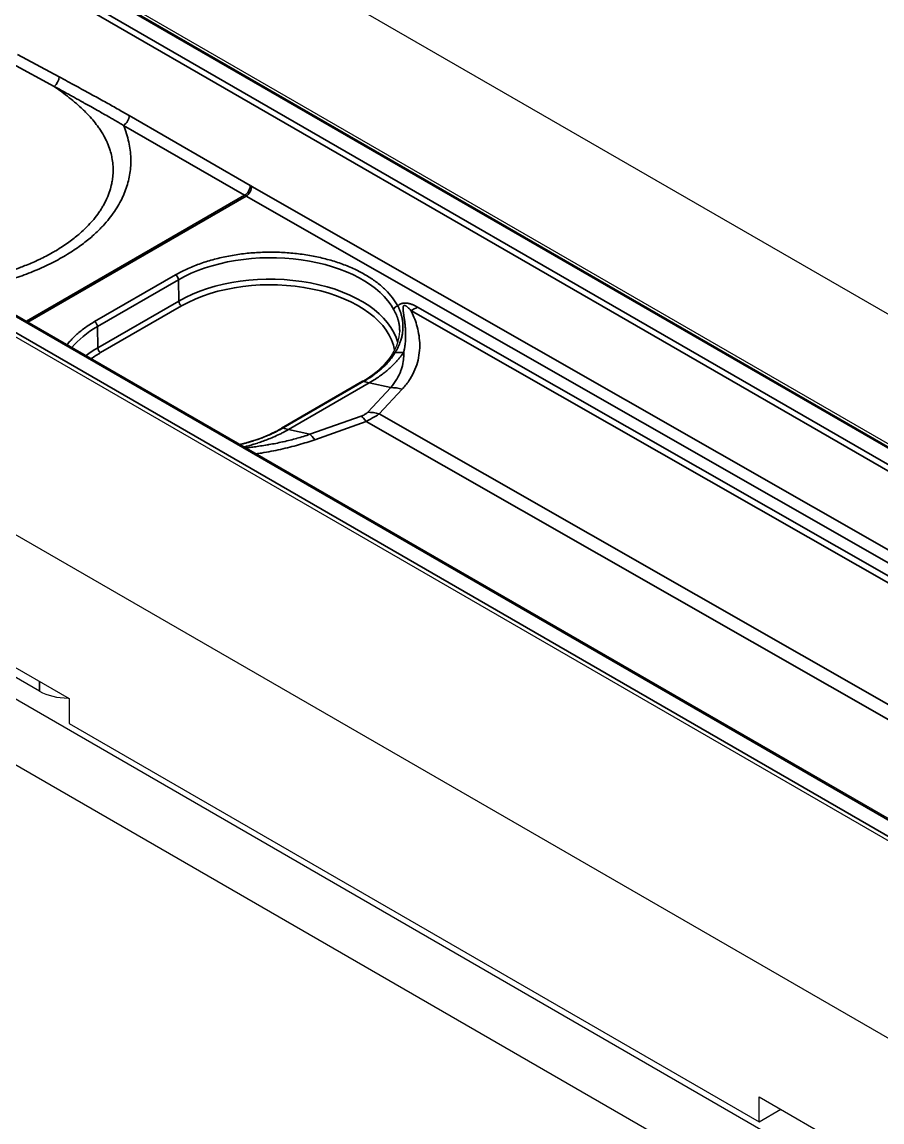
# Model space of a CAD drawing. Header units: millimetres. Extents: x 68 to 2000, y 100 to 2870.
# Drawn here: x 1360.9 to 1414.2, y 763.6 to 831.8 of the extents above; entities that cross this region are included whole.
import ezdxf

# ---------------------------------------------------------------- set-up
doc = ezdxf.new("R2010")
doc.units = ezdxf.units.MM
doc.header["$LTSCALE"] = 10
doc.layers.add('_Sichtbarkanten', color=7, linetype='Continuous', lineweight=25)
doc.layers.add('Sichtbar schmal (ISO)', color=7, linetype='Continuous', lineweight=35)

msp = doc.modelspace()

# ---------------------------------------------------------------- linework, layer by layer
at = {"layer": '_Sichtbarkanten'}
for p, q in [((1189.843, 943.466), (1508.041, 759.754)), ((1150.952, 921.012), (1469.15, 737.3)), ((1218.836, 918.507), (1464.915, 776.433)), ((1219.259, 918.44), (1464.696, 776.737)), ((1444.933, 764.903), (1198.866, 906.97)), ((1443.376, 764.428), (1197.94, 906.131)), ((1381.986, 809.548), (1376.969, 806.651)), ((1329.314, 807.829), (1444.225, 741.485)), ((1444.225, 737.402), (1329.314, 803.746)), ((1341.164, 802.946), (1363.792, 789.882)), ((1361.957, 790.333), (1344.631, 800.336)), ((1363.792, 789.882), (1363.792, 788.331)), ((1363.792, 788.331), (1406.571, 763.632)), ((1406.571, 763.632), (1406.571, 765.183)), ((1406.571, 765.183), (1429.199, 752.12)), ((1406.571, 763.632), (1407.915, 764.408))]:
    msp.add_line(p, q, dxfattribs=at)
for centre, major_axis, ratio, start_param, end_param in [((1377.094, 806.435), (-0.125, 0.217), 0.589802, 0.000535, 0.000638), ((1363.724, 791.355), (-2.5, 0), 0.578054, 0.786007, 1.578464)]:
    msp.add_ellipse(centre, major_axis=major_axis, ratio=ratio, start_param=start_param, end_param=end_param, dxfattribs=at)
for points in [[(1383.843, 811.246), (1384.13, 811.715), (1384.279, 812.193), (1384.289, 812.643)], [(1381.986, 809.548), (1381.986, 809.548), (1381.986, 809.548), (1381.986, 809.548)]]:
    msp.add_open_spline(points, degree=3, dxfattribs=at)
for points, knots in [([(1381.986, 809.548), (1382.589, 809.896), (1383.097, 810.304), (1383.613, 810.904), (1383.738, 811.073), (1383.843, 811.246)], [0, 0, 0, 0, 0.517166, 0.517166, 0.7129259, 0.7129259, 0.7129259, 0.7129259]), ([(1374.357, 805.651), (1375.032, 805.809), (1375.673, 806.023), (1376.498, 806.395), (1376.741, 806.519), (1376.969, 806.651)], [0.0820416, 0.0820416, 0.0820416, 0.0820416, 0.5202542, 0.5202542, 0.7160723, 0.7160723, 0.7160723, 0.7160723])]:
    msp.add_open_spline(points, degree=3, knots=knots, dxfattribs=at)
at = {"layer": 'Sichtbar schmal (ISO)'}
for p, q in [((1464.79, 776.42), (1218.711, 918.495)), ((1463.717, 775.608), (1217.65, 917.675)), ((1217.827, 917.977), (1463.894, 775.91)), ((1444.808, 764.891), (1198.741, 906.958)), ((1197.845, 906.448), (1443.925, 764.374)), ((1360.598, 829.82), (1363.172, 828.431)), ((1360.289, 829.23), (1362.863, 827.841)), ((1367.168, 825.421), (1374.676, 821.086)), ((1367.522, 826.026), (1375.03, 821.691)), ((1375.12, 821.639), (1460.197, 773.044)), ((1361.149, 813.276), (1374.676, 821.086)), ((1361.241, 813.223), (1374.769, 821.033)), ((1374.769, 821.033), (1459.494, 772.638)), ((1365.377, 813.25), (1370.397, 816.149)), ((1365.554, 812.947), (1370.575, 815.846)), ((1370.575, 815.846), (1370.594, 814.529)), ((1365.574, 811.63), (1370.594, 814.529)), ((1365.751, 811.328), (1370.771, 814.226)), ((1384.991, 813.943), (1443.555, 780.485)), ((1385.394, 814.149), (1443.959, 780.691)), ((1365.554, 812.947), (1365.574, 811.63)), ((1382.074, 809.551), (1377.061, 806.656)), ((1377.394, 806.561), (1382.407, 809.456)), ((1383.734, 809.158), (1382.31, 807.63)), ((1383.734, 809.158), (1382.407, 809.456)), ((1384.443, 809.057), (1383.02, 807.529)), ((1381.907, 807.397), (1378.72, 806.263)), ((1382.213, 807.063), (1379.026, 805.93)), ((1382.213, 807.063), (1429.873, 779.834)), ((1383.02, 807.529), (1430.68, 780.3)), ((1378.72, 806.263), (1377.394, 806.561)), ((1361.957, 790.333), (1361.957, 790.941))]:
    msp.add_line(p, q, dxfattribs=at)
for centre, major_axis, ratio, start_param, end_param in [((1362.818, 828.234), (0.237, 0.44), 0.595227, 4.00544, 5.463512), ((1367.168, 825.829), (0.25, 0.433), 0.57735, 3.926991, 5.480334), ((1374.676, 821.494), (0.25, 0.433), 0.57735, 3.926992, 5.480334), ((1374.767, 821.442), (0.248, 0.434), 0.580313, 3.924309, 5.477656), ((1375.361, 844.115), (-11.827, 23.793), 0.584954, 2.419126, 2.424094), ((1374.676, 841.499), (12.5, -21.651), 0.57735, 5.497787, 5.503023), ((1376.255, 812.602), (8.033, 0.037), 0.57423, 0.295808, 2.353511), ((1370.398, 815.944), (0.125, -0.217), 0.57735, 0.802851, 2.36143), ((1376.254, 811.261), (8.004, 0), 0.57735, 0.149566, 2.356194), ((1376.254, 811.06), (7.754, 0), 0.57735, 0.093863, 2.356194), ((1370.771, 814.43), (-0.125, 0.217), 0.57735, 0.802851, 2.356194), ((1384.172, 814.021), (-0.22, -0.118), 0.783061, 4.318496, 5.86939), ((1385.376, 818.242), (2.48, 4.341), 0.580365, 3.809992, 3.924359), ((1365.377, 813.046), (0.125, -0.217), 0.57735, 0.802851, 2.36143), ((1371.234, 809.703), (8.033, 0.037), 0.57422, 2.353528, 2.698243), ((1371.234, 808.362), (8.004, 0), 0.57735, 2.356194, 2.495666), ((1371.234, 808.162), (7.754, 0), 0.57735, 2.356194, 2.468253), ((1365.751, 811.532), (-0.125, 0.217), 0.57735, 0.802851, 2.356194), ((1384.056, 811.115), (-0.213, 0.13), 0.763655, 5.367945, 6.283188), ((1382.984, 815.496), (-4.432, 2.314), 0.783416, 2.174071, 2.291282), ((1381.374, 813.957), (-2.5, 4.33), 0.57735, 2.55575, 2.652887), ((1384.251, 806.908), (-1.829, 1.704), 0.803702, 5.270685, 5.583182), ((1382.424, 805.146), (-0.838, 2.355), 0.268501, 5.561414, 5.87391), ((1382.827, 805.379), (-1.829, 1.704), 0.803702, 5.270686, 5.583183), ((1377.094, 806.435), (-0.125, 0.217), 0.589802, 5.697944, 6.283721), ((1376.36, 811.062), (-2.5, 4.33), 0.57735, 2.55575, 2.652887), ((1379.237, 804.013), (-0.838, 2.355), 0.268501, 5.561414, 5.87391)]:
    msp.add_ellipse(centre, major_axis=major_axis, ratio=ratio, start_param=start_param, end_param=end_param, dxfattribs=at)
for points, knots in [([(1363.172, 828.431), (1363.532, 828.236), (1364.221, 827.863), (1365.157, 827.353), (1365.997, 826.889), (1366.783, 826.45), (1367.28, 826.166), (1367.522, 826.026)], [0, 0, 0, 0, 0.2, 0.4, 0.6, 0.8, 1, 1, 1, 1]), ([(1357.007, 815.668), (1357.128, 815.685), (1357.251, 815.704), (1357.375, 815.724), (1357.632, 815.766), (1357.898, 815.814), (1358.179, 815.872), (1358.2, 815.877), (1358.222, 815.881), (1358.244, 815.886), (1358.505, 815.941), (1358.779, 816.004), (1359.066, 816.077), (1359.213, 816.115), (1359.364, 816.156), (1359.518, 816.2), (1359.688, 816.248), (1359.862, 816.301), (1360.038, 816.357), (1360.262, 816.429), (1360.49, 816.507), (1360.718, 816.591), (1360.831, 816.632), (1360.945, 816.676), (1361.058, 816.721), (1361.32, 816.824), (1361.581, 816.936), (1361.834, 817.053), (1361.909, 817.088), (1361.984, 817.123), (1362.058, 817.159), (1362.336, 817.295), (1362.604, 817.437), (1362.855, 817.582), (1362.893, 817.604), (1362.932, 817.627), (1362.97, 817.649), (1363.254, 817.817), (1363.515, 817.989), (1363.753, 818.159), (1363.759, 818.163), (1363.765, 818.167), (1363.77, 818.171), (1364.002, 818.337), (1364.21, 818.502), (1364.397, 818.662), (1364.457, 818.714), (1364.515, 818.765), (1364.571, 818.815), (1364.694, 818.927), (1364.807, 819.036), (1364.912, 819.142), (1365.034, 819.267), (1365.145, 819.389), (1365.247, 819.508), (1365.271, 819.536), (1365.295, 819.564), (1365.318, 819.592), (1365.438, 819.738), (1365.544, 819.879), (1365.641, 820.018), (1365.693, 820.093), (1365.742, 820.167), (1365.789, 820.242), (1365.828, 820.305), (1365.866, 820.367), (1365.902, 820.43), (1365.98, 820.567), (1366.051, 820.704), (1366.115, 820.843), (1366.141, 820.899), (1366.166, 820.955), (1366.189, 821.012), (1366.224, 821.095), (1366.256, 821.179), (1366.285, 821.263), (1366.334, 821.404), (1366.376, 821.546), (1366.411, 821.689), (1366.421, 821.73), (1366.43, 821.771), (1366.438, 821.812), (1366.46, 821.914), (1366.477, 822.016), (1366.491, 822.118), (1366.51, 822.261), (1366.521, 822.404), (1366.525, 822.548), (1366.526, 822.578), (1366.526, 822.608), (1366.527, 822.638), (1366.527, 822.753), (1366.523, 822.867), (1366.513, 822.982), (1366.501, 823.128), (1366.481, 823.274), (1366.453, 823.422), (1366.448, 823.444), (1366.444, 823.467), (1366.439, 823.489), (1366.413, 823.614), (1366.38, 823.74), (1366.341, 823.867), (1366.295, 824.017), (1366.24, 824.167), (1366.174, 824.32), (1366.167, 824.336), (1366.16, 824.352), (1366.153, 824.369), (1366.092, 824.505), (1366.023, 824.643), (1365.946, 824.782), (1365.859, 824.937), (1365.762, 825.092), (1365.659, 825.24), (1365.647, 825.258), (1365.634, 825.276), (1365.621, 825.294), (1365.53, 825.423), (1365.436, 825.546), (1365.341, 825.662), (1365.232, 825.795), (1365.123, 825.919), (1365.008, 826.042), (1364.922, 826.134), (1364.833, 826.225), (1364.74, 826.316), (1364.709, 826.347), (1364.677, 826.377), (1364.645, 826.408), (1364.517, 826.53), (1364.383, 826.653), (1364.243, 826.774), (1364.103, 826.895), (1363.957, 827.016), (1363.808, 827.135), (1363.658, 827.255), (1363.504, 827.374), (1363.346, 827.491), (1363.305, 827.521), (1363.264, 827.552), (1363.223, 827.582), (1363.105, 827.669), (1362.985, 827.755), (1362.863, 827.841)], [0.3514099, 0.3514099, 0.3514099, 0.3514099, 0.3617021, 0.3617021, 0.3617021, 0.3829787, 0.3829787, 0.3829787, 0.3846223, 0.3846223, 0.3846223, 0.4042553, 0.4042553, 0.4042553, 0.4143424, 0.4143424, 0.4143424, 0.4255319, 0.4255319, 0.4255319, 0.439735, 0.439735, 0.439735, 0.4468085, 0.4468085, 0.4468085, 0.4632013, 0.4632013, 0.4632013, 0.4680851, 0.4680851, 0.4680851, 0.4865231, 0.4865231, 0.4865231, 0.4893617, 0.4893617, 0.4893617, 0.5106383, 0.5106383, 0.5106383, 0.511152, 0.511152, 0.511152, 0.5319149, 0.5319149, 0.5319149, 0.5385528, 0.5385528, 0.5385528, 0.5531915, 0.5531915, 0.5531915, 0.5703514, 0.5703514, 0.5703514, 0.5744681, 0.5744681, 0.5744681, 0.5957447, 0.5957447, 0.5957447, 0.6072782, 0.6072782, 0.6072782, 0.6170213, 0.6170213, 0.6170213, 0.6382979, 0.6382979, 0.6382979, 0.6469096, 0.6469096, 0.6469096, 0.6595745, 0.6595745, 0.6595745, 0.6808511, 0.6808511, 0.6808511, 0.686985, 0.686985, 0.686985, 0.7021277, 0.7021277, 0.7021277, 0.7234043, 0.7234043, 0.7234043, 0.7278428, 0.7278428, 0.7278428, 0.7446809, 0.7446809, 0.7446809, 0.7659574, 0.7659574, 0.7659574, 0.7692021, 0.7692021, 0.7692021, 0.787234, 0.787234, 0.787234, 0.8085106, 0.8085106, 0.8085106, 0.8107834, 0.8107834, 0.8107834, 0.8297872, 0.8297872, 0.8297872, 0.8510638, 0.8510638, 0.8510638, 0.8536812, 0.8536812, 0.8536812, 0.8723404, 0.8723404, 0.8723404, 0.893617, 0.893617, 0.893617, 0.9095234, 0.9095234, 0.9095234, 0.9148936, 0.9148936, 0.9148936, 0.9361702, 0.9361702, 0.9361702, 0.9574468, 0.9574468, 0.9574468, 0.9787234, 0.9787234, 0.9787234, 0.9842348, 0.9842348, 0.9842348, 1, 1, 1, 1]), ([(1362.863, 827.841), (1363.091, 827.716), (1363.312, 827.595), (1363.526, 827.477), (1363.649, 827.409), (1363.77, 827.343), (1363.889, 827.277), (1363.967, 827.234), (1364.045, 827.191), (1364.121, 827.148), (1364.305, 827.047), (1364.483, 826.948), (1364.655, 826.852), (1364.709, 826.822), (1364.763, 826.792), (1364.816, 826.763), (1364.924, 826.702), (1365.03, 826.643), (1365.134, 826.585), (1365.281, 826.503), (1365.424, 826.422), (1365.565, 826.343), (1365.595, 826.326), (1365.625, 826.309), (1365.654, 826.292), (1365.755, 826.236), (1365.853, 826.18), (1365.951, 826.124), (1366.069, 826.057), (1366.185, 825.991), (1366.299, 825.925), (1366.344, 825.899), (1366.389, 825.874), (1366.433, 825.848), (1366.494, 825.813), (1366.555, 825.778), (1366.615, 825.743), (1366.712, 825.687), (1366.808, 825.632), (1366.903, 825.576), (1366.992, 825.524), (1367.081, 825.472), (1367.168, 825.421)], [0, 0, 0, 0, 0.1270785, 0.1270785, 0.1270785, 0.2, 0.2, 0.2, 0.2482893, 0.2482893, 0.2482893, 0.3637364, 0.3637364, 0.3637364, 0.4, 0.4, 0.4, 0.473759, 0.473759, 0.473759, 0.5777492, 0.5777492, 0.5777492, 0.6, 0.6, 0.6, 0.674812, 0.674812, 0.674812, 0.764905, 0.764905, 0.764905, 0.8, 0.8, 0.8, 0.8485106, 0.8485106, 0.8485106, 0.9264973, 0.9264973, 0.9264973, 1, 1, 1, 1]), ([(1357.721, 815.256), (1357.904, 815.29), (1358.371, 815.383), (1359.182, 815.572), (1360.196, 815.86), (1361.282, 816.238), (1362.367, 816.7), (1363.37, 817.22), (1364.24, 817.766), (1364.962, 818.306), (1365.544, 818.821), (1366.008, 819.302), (1366.38, 819.754), (1366.688, 820.19), (1366.948, 820.626), (1367.168, 821.072), (1367.345, 821.526), (1367.479, 821.985), (1367.57, 822.447), (1367.619, 822.915), (1367.625, 823.393), (1367.586, 823.88), (1367.501, 824.377), (1367.362, 824.903), (1367.238, 825.248), (1367.168, 825.421)], [0.3130997, 0.3130997, 0.3130997, 0.3130997, 0.3333333, 0.3636364, 0.3939394, 0.4242424, 0.4545455, 0.4848485, 0.5151515, 0.5454545, 0.5757576, 0.6060606, 0.6363636, 0.6666667, 0.6969697, 0.7272727, 0.7575758, 0.7878788, 0.8181818, 0.8484848, 0.8787879, 0.9090909, 0.9393939, 0.969697, 1, 1, 1, 1]), ([(1383.933, 813.982), (1383.946, 813.958), (1383.959, 813.932), (1383.973, 813.906), (1383.974, 813.904), (1383.975, 813.902), (1383.976, 813.899), (1383.989, 813.875), (1384.002, 813.849), (1384.015, 813.822), (1384.017, 813.817), (1384.019, 813.813), (1384.021, 813.808), (1384.033, 813.783), (1384.046, 813.756), (1384.058, 813.729), (1384.061, 813.722), (1384.064, 813.715), (1384.068, 813.708), (1384.079, 813.682), (1384.09, 813.655), (1384.102, 813.627), (1384.106, 813.617), (1384.11, 813.607), (1384.114, 813.597), (1384.124, 813.571), (1384.134, 813.544), (1384.144, 813.516), (1384.149, 813.502), (1384.154, 813.489), (1384.158, 813.475), (1384.167, 813.449), (1384.176, 813.421), (1384.184, 813.393), (1384.19, 813.376), (1384.195, 813.359), (1384.2, 813.341), (1384.207, 813.314), (1384.214, 813.287), (1384.221, 813.259), (1384.226, 813.237), (1384.232, 813.215), (1384.237, 813.192), (1384.242, 813.166), (1384.247, 813.139), (1384.252, 813.112), (1384.257, 813.085), (1384.262, 813.056), (1384.266, 813.027), (1384.269, 813.002), (1384.273, 812.976), (1384.276, 812.949), (1384.279, 812.915), (1384.282, 812.88), (1384.285, 812.844), (1384.286, 812.819), (1384.287, 812.795), (1384.288, 812.769), (1384.289, 812.729), (1384.29, 812.687), (1384.289, 812.643)], [0.0000002, 0.0000002, 0.0000002, 0.0000002, 0.0625, 0.0625, 0.0625, 0.0673967, 0.0673967, 0.0673967, 0.125, 0.125, 0.125, 0.1343426, 0.1343426, 0.1343426, 0.1875, 0.1875, 0.1875, 0.2010143, 0.2010143, 0.2010143, 0.25, 0.25, 0.25, 0.2675413, 0.2675413, 0.2675413, 0.3125, 0.3125, 0.3125, 0.3339828, 0.3339828, 0.3339828, 0.375, 0.375, 0.375, 0.4003887, 0.4003887, 0.4003887, 0.4375, 0.4375, 0.4375, 0.4668486, 0.4668486, 0.4668486, 0.5, 0.5, 0.5, 0.5333854, 0.5333854, 0.5333854, 0.5625, 0.5625, 0.5625, 0.600005, 0.600005, 0.600005, 0.625, 0.625, 0.625, 0.6653849, 0.6653849, 0.6653849, 0.6653849]), ([(1384.171, 814.226), (1384.183, 814.201), (1384.195, 814.175), (1384.208, 814.148), (1384.209, 814.146), (1384.21, 814.144), (1384.211, 814.142), (1384.222, 814.116), (1384.234, 814.09), (1384.246, 814.062), (1384.248, 814.057), (1384.25, 814.053), (1384.252, 814.048), (1384.263, 814.022), (1384.275, 813.995), (1384.286, 813.966), (1384.289, 813.959), (1384.292, 813.952), (1384.295, 813.945), (1384.305, 813.918), (1384.316, 813.89), (1384.326, 813.861), (1384.33, 813.851), (1384.334, 813.841), (1384.337, 813.83), (1384.347, 813.803), (1384.356, 813.775), (1384.365, 813.746), (1384.37, 813.732), (1384.374, 813.718), (1384.379, 813.704), (1384.387, 813.677), (1384.395, 813.649), (1384.403, 813.62), (1384.407, 813.602), (1384.412, 813.584), (1384.417, 813.565), (1384.424, 813.538), (1384.43, 813.51), (1384.436, 813.481), (1384.441, 813.458), (1384.446, 813.435), (1384.45, 813.411), (1384.455, 813.384), (1384.46, 813.357), (1384.464, 813.328), (1384.469, 813.3), (1384.473, 813.271), (1384.476, 813.241), (1384.479, 813.214), (1384.482, 813.188), (1384.485, 813.16), (1384.488, 813.125), (1384.49, 813.088), (1384.492, 813.051), (1384.493, 813.026), (1384.494, 813), (1384.494, 812.974), (1384.495, 812.931), (1384.494, 812.886), (1384.493, 812.839), (1384.492, 812.816), (1384.49, 812.792), (1384.489, 812.768), (1384.485, 812.714), (1384.48, 812.659), (1384.473, 812.601), (1384.47, 812.581), (1384.467, 812.56), (1384.464, 812.538), (1384.454, 812.473), (1384.442, 812.405), (1384.425, 812.334), (1384.422, 812.317), (1384.418, 812.3), (1384.413, 812.283), (1384.394, 812.204), (1384.37, 812.121), (1384.34, 812.034), (1384.336, 812.022), (1384.332, 812.01), (1384.328, 811.998), (1384.294, 811.903), (1384.254, 811.803), (1384.205, 811.697), (1384.202, 811.691), (1384.2, 811.685), (1384.197, 811.679), (1384.144, 811.567), (1384.081, 811.448), (1384.005, 811.324)], [0, 0, 0, 0, 0.0625, 0.0625, 0.0625, 0.0673979, 0.0673979, 0.0673979, 0.125, 0.125, 0.125, 0.134343, 0.134343, 0.134343, 0.1875, 0.1875, 0.1875, 0.2010157, 0.2010157, 0.2010157, 0.25, 0.25, 0.25, 0.2675424, 0.2675424, 0.2675424, 0.3125, 0.3125, 0.3125, 0.3339838, 0.3339838, 0.3339838, 0.375, 0.375, 0.375, 0.4003897, 0.4003897, 0.4003897, 0.4375, 0.4375, 0.4375, 0.4668495, 0.4668495, 0.4668495, 0.5, 0.5, 0.5, 0.5333862, 0.5333862, 0.5333862, 0.5625, 0.5625, 0.5625, 0.6000058, 0.6000058, 0.6000058, 0.625, 0.625, 0.625, 0.6667228, 0.6667228, 0.6667228, 0.6875, 0.6875, 0.6875, 0.7335473, 0.7335473, 0.7335473, 0.75, 0.75, 0.75, 0.8005055, 0.8005055, 0.8005055, 0.8125, 0.8125, 0.8125, 0.8674731, 0.8674731, 0.8674731, 0.875, 0.875, 0.875, 0.9341302, 0.9341302, 0.9341302, 0.9375, 0.9375, 0.9375, 0.9999998, 0.9999998, 0.9999998, 0.9999998]), ([(1384.171, 814.226), (1384.185, 814.24), (1384.2, 814.253), (1384.215, 814.266), (1384.231, 814.278), (1384.247, 814.29), (1384.263, 814.301), (1384.279, 814.312), (1384.296, 814.322), (1384.314, 814.332), (1384.331, 814.341), (1384.349, 814.349), (1384.367, 814.357), (1384.385, 814.364), (1384.403, 814.37), (1384.421, 814.376), (1384.439, 814.381), (1384.457, 814.386), (1384.475, 814.389), (1384.493, 814.393), (1384.511, 814.396), (1384.53, 814.398), (1384.549, 814.401), (1384.568, 814.402), (1384.589, 814.403), (1384.61, 814.404), (1384.633, 814.404), (1384.656, 814.403), (1384.679, 814.402), (1384.702, 814.4), (1384.727, 814.397), (1384.751, 814.394), (1384.775, 814.391), (1384.8, 814.386), (1384.825, 814.381), (1384.85, 814.376), (1384.876, 814.369), (1384.902, 814.363), (1384.928, 814.355), (1384.955, 814.347), (1384.982, 814.338), (1385.009, 814.329), (1385.037, 814.319), (1385.065, 814.308), (1385.093, 814.297), (1385.121, 814.285), (1385.15, 814.273), (1385.179, 814.26), (1385.209, 814.246), (1385.239, 814.232), (1385.269, 814.217), (1385.3, 814.201), (1385.331, 814.185), (1385.362, 814.167), (1385.394, 814.149)], [0, 0, 0, 0, 0.0555556, 0.0555556, 0.0555556, 0.1111111, 0.1111111, 0.1111111, 0.1666667, 0.1666667, 0.1666667, 0.2222222, 0.2222222, 0.2222222, 0.2777778, 0.2777778, 0.2777778, 0.3333333, 0.3333333, 0.3333333, 0.3888889, 0.3888889, 0.3888889, 0.4444444, 0.4444444, 0.4444444, 0.5, 0.5, 0.5, 0.5555556, 0.5555556, 0.5555556, 0.6111111, 0.6111111, 0.6111111, 0.6666667, 0.6666667, 0.6666667, 0.7222222, 0.7222222, 0.7222222, 0.7777778, 0.7777778, 0.7777778, 0.8333333, 0.8333333, 0.8333333, 0.8888889, 0.8888889, 0.8888889, 0.9444444, 0.9444444, 0.9444444, 0.9999994, 0.9999994, 0.9999994, 0.9999994]), ([(1384.991, 813.943), (1385.055, 813.812), (1385.18, 813.533), (1385.346, 813.062), (1385.477, 812.526), (1385.544, 811.929), (1385.522, 811.309), (1385.406, 810.717), (1385.191, 810.129), (1384.869, 809.562), (1384.596, 809.221), (1384.443, 809.057)], [0.0000001, 0.0000001, 0.0000001, 0.0000001, 0.1111111, 0.2222222, 0.3333333, 0.4444444, 0.5555556, 0.6666667, 0.7777778, 0.8888889, 1, 1, 1, 1]), ([(1384.545, 811.36), (1384.56, 811.428), (1384.574, 811.495), (1384.585, 811.561), (1384.587, 811.571), (1384.589, 811.582), (1384.59, 811.592), (1384.601, 811.658), (1384.611, 811.722), (1384.619, 811.785), (1384.62, 811.795), (1384.621, 811.804), (1384.622, 811.814), (1384.63, 811.877), (1384.636, 811.94), (1384.641, 812.002), (1384.642, 812.011), (1384.643, 812.02), (1384.643, 812.029), (1384.648, 812.091), (1384.652, 812.153), (1384.654, 812.214), (1384.654, 812.223), (1384.655, 812.232), (1384.655, 812.241), (1384.657, 812.303), (1384.658, 812.365), (1384.658, 812.426), (1384.658, 812.435), (1384.658, 812.443), (1384.658, 812.452), (1384.658, 812.513), (1384.656, 812.574), (1384.654, 812.632), (1384.654, 812.64), (1384.654, 812.648), (1384.653, 812.656), (1384.651, 812.714), (1384.648, 812.769), (1384.644, 812.821), (1384.644, 812.828), (1384.643, 812.834), (1384.643, 812.841), (1384.639, 812.892), (1384.635, 812.94), (1384.631, 812.986), (1384.631, 812.992), (1384.63, 812.997), (1384.63, 813.003), (1384.625, 813.048), (1384.621, 813.09), (1384.616, 813.131), (1384.616, 813.136), (1384.615, 813.14), (1384.615, 813.145), (1384.61, 813.185), (1384.606, 813.223), (1384.601, 813.26), (1384.6, 813.264), (1384.6, 813.268), (1384.599, 813.272), (1384.595, 813.308), (1384.59, 813.343), (1384.586, 813.375), (1384.585, 813.379), (1384.585, 813.383), (1384.584, 813.386), (1384.58, 813.419), (1384.575, 813.45), (1384.571, 813.479), (1384.571, 813.483), (1384.57, 813.486), (1384.57, 813.489), (1384.565, 813.518), (1384.561, 813.547), (1384.557, 813.573), (1384.557, 813.576), (1384.556, 813.579), (1384.556, 813.582), (1384.552, 813.608), (1384.548, 813.634), (1384.545, 813.658), (1384.544, 813.661), (1384.544, 813.663), (1384.544, 813.666), (1384.54, 813.69), (1384.537, 813.713), (1384.533, 813.736), (1384.533, 813.738), (1384.533, 813.74), (1384.532, 813.742), (1384.529, 813.764), (1384.526, 813.785), (1384.524, 813.806), (1384.523, 813.807), (1384.523, 813.809), (1384.523, 813.811), (1384.52, 813.831), (1384.518, 813.851), (1384.515, 813.869), (1384.515, 813.871), (1384.515, 813.872), (1384.515, 813.874), (1384.513, 813.892), (1384.511, 813.91), (1384.509, 813.927), (1384.509, 813.928), (1384.508, 813.93), (1384.508, 813.931), (1384.507, 813.948), (1384.505, 813.964), (1384.504, 813.98), (1384.504, 813.981), (1384.504, 813.982), (1384.504, 813.983), (1384.502, 813.999), (1384.501, 814.014), (1384.501, 814.028), (1384.501, 814.029), (1384.501, 814.03), (1384.501, 814.031), (1384.5, 814.045), (1384.5, 814.059), (1384.499, 814.072), (1384.499, 814.073), (1384.499, 814.074), (1384.499, 814.075), (1384.5, 814.088), (1384.5, 814.1), (1384.501, 814.112), (1384.501, 814.124), (1384.502, 814.136), (1384.504, 814.147), (1384.506, 814.158), (1384.508, 814.168), (1384.51, 814.178), (1384.513, 814.187), (1384.516, 814.196), (1384.519, 814.203), (1384.523, 814.211), (1384.527, 814.217), (1384.531, 814.223), (1384.535, 814.229), (1384.54, 814.234), (1384.545, 814.237), (1384.551, 814.241), (1384.556, 814.244), (1384.562, 814.246), (1384.568, 814.248), (1384.574, 814.249), (1384.58, 814.25), (1384.587, 814.25), (1384.594, 814.25), (1384.601, 814.249), (1384.609, 814.248), (1384.618, 814.246), (1384.627, 814.243), (1384.636, 814.24), (1384.646, 814.237), (1384.656, 814.232), (1384.667, 814.227), (1384.677, 814.221), (1384.689, 814.215), (1384.7, 814.208), (1384.712, 814.201), (1384.724, 814.193), (1384.736, 814.184), (1384.749, 814.175), (1384.762, 814.165), (1384.775, 814.154), (1384.788, 814.143), (1384.802, 814.131), (1384.816, 814.119), (1384.831, 814.107), (1384.845, 814.093), (1384.86, 814.079), (1384.875, 814.064), (1384.891, 814.049), (1384.907, 814.033), (1384.923, 814.016), (1384.939, 813.999), (1384.956, 813.981), (1384.973, 813.962), (1384.991, 813.943)], [0, 0, 0, 0, 0.021602, 0.021602, 0.021602, 0.025, 0.025, 0.025, 0.046683, 0.046683, 0.046683, 0.05, 0.05, 0.05, 0.071771, 0.071771, 0.071771, 0.075, 0.075, 0.075, 0.096858, 0.096858, 0.096858, 0.1, 0.1, 0.1, 0.121962, 0.121962, 0.121962, 0.125, 0.125, 0.125, 0.147062, 0.147062, 0.147062, 0.15, 0.15, 0.15, 0.172132, 0.172132, 0.172132, 0.175, 0.175, 0.175, 0.197202, 0.197202, 0.197202, 0.2, 0.2, 0.2, 0.22229, 0.22229, 0.22229, 0.225, 0.225, 0.225, 0.247382, 0.247382, 0.247382, 0.25, 0.25, 0.25, 0.27247, 0.27247, 0.27247, 0.275, 0.275, 0.275, 0.297556, 0.297556, 0.297556, 0.3, 0.3, 0.3, 0.322644, 0.322644, 0.322644, 0.325, 0.325, 0.325, 0.347732, 0.347732, 0.347732, 0.35, 0.35, 0.35, 0.37282, 0.37282, 0.37282, 0.375, 0.375, 0.375, 0.397906, 0.397906, 0.397906, 0.4, 0.4, 0.4, 0.422993, 0.422993, 0.422993, 0.425, 0.425, 0.425, 0.44808, 0.44808, 0.44808, 0.45, 0.45, 0.45, 0.473168, 0.473168, 0.473168, 0.475, 0.475, 0.475, 0.498257, 0.498257, 0.498257, 0.5, 0.5, 0.5, 0.523345, 0.523345, 0.523345, 0.525, 0.525, 0.525, 0.548432, 0.548432, 0.548432, 0.573519, 0.573519, 0.573519, 0.598606, 0.598606, 0.598606, 0.623693, 0.623693, 0.623693, 0.648779, 0.648779, 0.648779, 0.673862, 0.673862, 0.673862, 0.698942, 0.698942, 0.698942, 0.724027, 0.724027, 0.724027, 0.749124, 0.749124, 0.749124, 0.77422, 0.77422, 0.77422, 0.799304, 0.799304, 0.799304, 0.824389, 0.824389, 0.824389, 0.849477, 0.849477, 0.849477, 0.874564, 0.874564, 0.874564, 0.899651, 0.899651, 0.899651, 0.924738, 0.924738, 0.924738, 0.949825, 0.949825, 0.949825, 0.974913, 0.974913, 0.974913, 1, 1, 1, 1]), ([(1363.67, 811.821), (1363.697, 811.856), (1363.725, 811.891), (1363.754, 811.926), (1363.89, 812.09), (1364.043, 812.251), (1364.21, 812.405), (1364.378, 812.559), (1364.56, 812.708), (1364.755, 812.849), (1364.95, 812.99), (1365.157, 813.124), (1365.377, 813.25)], [0.8216292, 0.8216292, 0.8216292, 0.8216292, 0.8333333, 0.8333333, 0.8333333, 0.8888889, 0.8888889, 0.8888889, 0.9444444, 0.9444444, 0.9444444, 1, 1, 1, 1]), ([(1384.005, 811.324), (1383.958, 811.246), (1383.907, 811.17), (1383.853, 811.093), (1383.805, 811.026), (1383.754, 810.959), (1383.701, 810.892), (1383.686, 810.874), (1383.671, 810.855), (1383.655, 810.837), (1383.62, 810.794), (1383.583, 810.752), (1383.545, 810.71), (1383.492, 810.651), (1383.437, 810.592), (1383.379, 810.535), (1383.325, 810.48), (1383.269, 810.427), (1383.212, 810.374), (1383.206, 810.368), (1383.2, 810.363), (1383.194, 810.357), (1383.125, 810.295), (1383.055, 810.234), (1382.981, 810.173), (1382.901, 810.107), (1382.817, 810.042), (1382.731, 809.979), (1382.715, 809.967), (1382.699, 809.955), (1382.682, 809.943), (1382.601, 809.884), (1382.518, 809.827), (1382.433, 809.771), (1382.317, 809.695), (1382.198, 809.622), (1382.074, 809.551)], [0, 0, 0, 0, 0.117035, 0.117035, 0.117035, 0.221069, 0.221069, 0.221069, 0.25, 0.25, 0.25, 0.317055, 0.317055, 0.317055, 0.411258, 0.411258, 0.411258, 0.5, 0.5, 0.5, 0.509092, 0.509092, 0.509092, 0.613594, 0.613594, 0.613594, 0.728289, 0.728289, 0.728289, 0.75, 0.75, 0.75, 0.856332, 0.856332, 0.856332, 1, 1, 1, 1]), ([(1382.407, 809.456), (1382.546, 809.536), (1382.673, 809.614), (1382.789, 809.69), (1382.8, 809.697), (1382.81, 809.704), (1382.821, 809.711), (1382.926, 809.78), (1383.021, 809.846), (1383.109, 809.911), (1383.126, 809.923), (1383.142, 809.935), (1383.158, 809.947), (1383.237, 810.005), (1383.311, 810.062), (1383.38, 810.118), (1383.399, 810.134), (1383.419, 810.149), (1383.437, 810.165), (1383.499, 810.216), (1383.557, 810.265), (1383.613, 810.314), (1383.633, 810.332), (1383.654, 810.351), (1383.673, 810.369), (1383.724, 810.414), (1383.772, 810.459), (1383.818, 810.504), (1383.839, 810.524), (1383.859, 810.544), (1383.879, 810.563), (1383.922, 810.606), (1383.964, 810.649), (1384.004, 810.692), (1384.024, 810.713), (1384.044, 810.734), (1384.063, 810.755), (1384.104, 810.799), (1384.143, 810.844), (1384.182, 810.889), (1384.2, 810.91), (1384.218, 810.93), (1384.235, 810.951), (1384.278, 811.003), (1384.32, 811.055), (1384.361, 811.107), (1384.373, 811.123), (1384.384, 811.138), (1384.396, 811.153), (1384.448, 811.221), (1384.497, 811.29), (1384.545, 811.36)], [0, 0, 0, 0, 0.1017511, 0.1017511, 0.1017511, 0.1111111, 0.1111111, 0.1111111, 0.2047514, 0.2047514, 0.2047514, 0.2222222, 0.2222222, 0.2222222, 0.3088109, 0.3088109, 0.3088109, 0.3333333, 0.3333333, 0.3333333, 0.4141311, 0.4141311, 0.4141311, 0.4444444, 0.4444444, 0.4444444, 0.5213578, 0.5213578, 0.5213578, 0.5555556, 0.5555556, 0.5555556, 0.6302663, 0.6302663, 0.6302663, 0.6666667, 0.6666667, 0.6666667, 0.7427651, 0.7427651, 0.7427651, 0.7777778, 0.7777778, 0.7777778, 0.8639588, 0.8639588, 0.8639588, 0.8888889, 0.8888889, 0.8888889, 0.9999989, 0.9999989, 0.9999989, 0.9999989]), ([(1384.545, 811.36), (1384.551, 811.188), (1384.542, 811.014), (1384.518, 810.842), (1384.516, 810.823), (1384.513, 810.803), (1384.51, 810.784), (1384.482, 810.605), (1384.437, 810.427), (1384.376, 810.251), (1384.372, 810.238), (1384.367, 810.225), (1384.363, 810.213), (1384.296, 810.031), (1384.212, 809.851), (1384.111, 809.68), (1384.107, 809.674), (1384.104, 809.668), (1384.1, 809.662), (1383.995, 809.485), (1383.873, 809.318), (1383.734, 809.158)], [0.0000008, 0.0000008, 0.0000008, 0.0000008, 0.2248145, 0.2248145, 0.2248145, 0.25, 0.25, 0.25, 0.4832723, 0.4832723, 0.4832723, 0.5, 0.5, 0.5, 0.7416406, 0.7416406, 0.7416406, 0.75, 0.75, 0.75, 1, 1, 1, 1]), ([(1382.074, 809.551), (1382.059, 809.556), (1382.044, 809.559), (1382.03, 809.559), (1382.016, 809.559), (1382.003, 809.556), (1381.992, 809.551), (1381.99, 809.55), (1381.988, 809.549), (1381.986, 809.548)], [0, 0, 0, 0, 0.2, 0.2, 0.2, 0.4, 0.4, 0.4, 0.4326714, 0.4326714, 0.4326714, 0.4326714]), ([(1382.31, 807.63), (1382.293, 807.611), (1382.255, 807.576), (1382.187, 807.527), (1382.108, 807.481), (1382.016, 807.438), (1381.945, 807.41), (1381.907, 807.397)], [0.0000019, 0.0000019, 0.0000019, 0.0000019, 0.2, 0.4, 0.6, 0.8, 1, 1, 1, 1]), ([(1383.02, 807.529), (1382.975, 807.498), (1382.928, 807.468), (1382.881, 807.437), (1382.833, 807.407), (1382.783, 807.377), (1382.732, 807.346), (1382.681, 807.316), (1382.628, 807.285), (1382.573, 807.254), (1382.518, 807.224), (1382.461, 807.192), (1382.401, 807.161), (1382.341, 807.129), (1382.278, 807.096), (1382.213, 807.063)], [0.000001, 0.000001, 0.000001, 0.000001, 0.2, 0.2, 0.2, 0.4, 0.4, 0.4, 0.6, 0.6, 0.6, 0.8, 0.8, 0.8, 1, 1, 1, 1]), ([(1377.061, 806.656), (1376.931, 806.581), (1376.797, 806.508), (1376.658, 806.439), (1376.568, 806.393), (1376.476, 806.349), (1376.382, 806.306), (1376.346, 806.289), (1376.31, 806.273), (1376.273, 806.256), (1376.154, 806.204), (1376.033, 806.153), (1375.91, 806.104), (1375.821, 806.069), (1375.731, 806.035), (1375.639, 806.002), (1375.617, 805.993), (1375.594, 805.985), (1375.571, 805.977), (1375.467, 805.94), (1375.361, 805.905), (1375.254, 805.871), (1375.153, 805.839), (1375.051, 805.808), (1374.948, 805.778), (1374.913, 805.768), (1374.877, 805.758), (1374.842, 805.749), (1374.776, 805.73), (1374.71, 805.713), (1374.643, 805.696), (1374.558, 805.674), (1374.473, 805.653), (1374.387, 805.633)], [0, 0, 0, 0, 0.1512862, 0.1512862, 0.1512862, 0.25, 0.25, 0.25, 0.2880914, 0.2880914, 0.2880914, 0.411254, 0.411254, 0.411254, 0.5, 0.5, 0.5, 0.5218999, 0.5218999, 0.5218999, 0.6226524, 0.6226524, 0.6226524, 0.7175813, 0.7175813, 0.7175813, 0.75, 0.75, 0.75, 0.8105529, 0.8105529, 0.8105529, 0.887398, 0.887398, 0.887398, 0.887398]), ([(1374.651, 805.481), (1374.715, 805.497), (1374.779, 805.513), (1374.842, 805.53), (1374.844, 805.531), (1374.846, 805.531), (1374.848, 805.532), (1374.955, 805.56), (1375.06, 805.59), (1375.164, 805.621), (1375.168, 805.622), (1375.172, 805.623), (1375.176, 805.624), (1375.28, 805.655), (1375.383, 805.687), (1375.487, 805.721), (1375.491, 805.723), (1375.495, 805.724), (1375.5, 805.726), (1375.605, 805.76), (1375.712, 805.797), (1375.821, 805.837), (1375.824, 805.838), (1375.826, 805.839), (1375.829, 805.84), (1375.941, 805.88), (1376.056, 805.924), (1376.176, 805.972), (1376.295, 806.02), (1376.419, 806.073), (1376.548, 806.131), (1376.552, 806.132), (1376.556, 806.134), (1376.56, 806.136), (1376.686, 806.192), (1376.816, 806.254), (1376.953, 806.323), (1376.958, 806.326), (1376.962, 806.328), (1376.967, 806.33), (1377.104, 806.4), (1377.247, 806.477), (1377.394, 806.561)], [0.1570345, 0.1570345, 0.1570345, 0.1570345, 0.2203361, 0.2203361, 0.2203361, 0.2222222, 0.2222222, 0.2222222, 0.3291407, 0.3291407, 0.3291407, 0.3333333, 0.3333333, 0.3333333, 0.4399522, 0.4399522, 0.4399522, 0.4444444, 0.4444444, 0.4444444, 0.5527771, 0.5527771, 0.5527771, 0.5555556, 0.5555556, 0.5555556, 0.6666667, 0.6666667, 0.6666667, 0.7777778, 0.7777778, 0.7777778, 0.7811143, 0.7811143, 0.7811143, 0.8888889, 0.8888889, 0.8888889, 0.8924959, 0.8924959, 0.8924959, 1, 1, 1, 1]), ([(1378.72, 806.263), (1378.466, 806.177), (1378.199, 806.094), (1377.921, 806.015), (1377.916, 806.014), (1377.911, 806.013), (1377.907, 806.012), (1377.64, 805.937), (1377.362, 805.867), (1377.075, 805.802), (1377.056, 805.798), (1377.037, 805.793), (1377.019, 805.789), (1376.748, 805.729), (1376.469, 805.673), (1376.187, 805.624), (1376.149, 805.617), (1376.11, 805.61), (1376.072, 805.604), (1375.802, 805.558), (1375.529, 805.517), (1375.26, 805.482), (1375.209, 805.476), (1375.157, 805.469), (1375.106, 805.463), (1374.987, 805.449), (1374.869, 805.435), (1374.752, 805.423)], [0, 0, 0, 0, 0.1967454, 0.1967454, 0.1967454, 0.2, 0.2, 0.2, 0.3878012, 0.3878012, 0.3878012, 0.4, 0.4, 0.4, 0.5761295, 0.5761295, 0.5761295, 0.6, 0.6, 0.6, 0.7678469, 0.7678469, 0.7678469, 0.8, 0.8, 0.8, 0.8747444, 0.8747444, 0.8747444, 0.8747444]), ([(1379.026, 805.93), (1378.706, 805.816), (1378.034, 805.601), (1376.92, 805.319), (1376.012, 805.146), (1375.505, 805.067), (1375.395, 805.051)], [0, 0, 0, 0, 0.1, 0.2, 0.3, 0.3276379, 0.3276379, 0.3276379, 0.3276379])]:
    msp.add_open_spline(points, degree=3, knots=knots, dxfattribs=at)
msp.add_open_spline([(1370.397, 816.149), (1370.617, 816.276), (1371.08, 816.515), (1371.853, 816.832), (1372.688, 817.097), (1373.571, 817.306), (1374.485, 817.456), (1375.421, 817.544), (1376.368, 817.57), (1377.316, 817.534), (1378.249, 817.437), (1379.156, 817.278), (1380.024, 817.062), (1380.844, 816.789), (1381.604, 816.464), (1382.293, 816.092), (1382.904, 815.677), (1383.428, 815.224), (1383.858, 814.738), (1384.077, 814.4), (1384.171, 814.226)], degree=3, dxfattribs=at)

doc.saveas('drawing.dxf')
